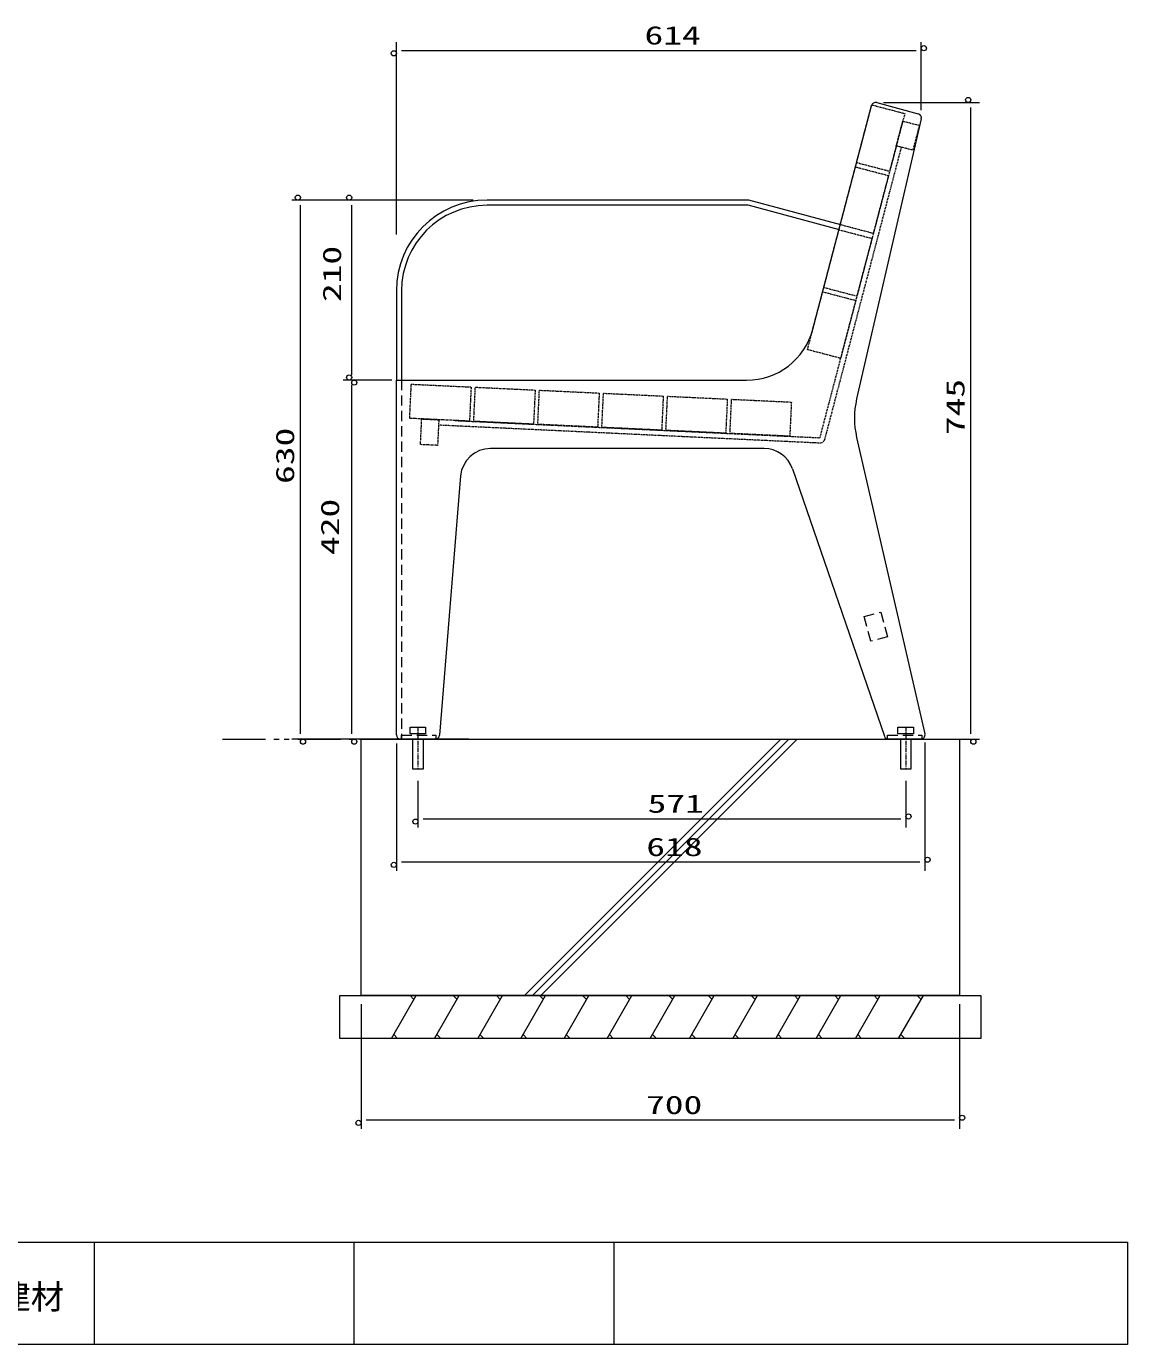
# Model space of a CAD drawing. Units: millimetres, scale not verified. Extents: x -1929 to 1929, y -1346 to 1346.
# Drawn here: x 641 to 1929, y -1346 to 196 of the extents above; entities that cross this region are included whole.
import ezdxf
from ezdxf.enums import TextEntityAlignment as Align

# ---------------------------------------------------------------- set-up
doc = ezdxf.new("R2010")
doc.units = ezdxf.units.MM
doc.header["$LTSCALE"] = 10
for name, pattern in [('CHAIN1', [8, 5, -1, 1, -1]), ('DASHED1', [1.8, 1.2, -0.6]), ('DOUBLE_CHAIN1', [8.8, 5, -1, 0.6, -0.6, 0.6, -1])]:
    doc.linetypes.add(name, pattern=pattern)
for name, color, linetype, lineweight in [('0-0__0-0_0', 7, 'Continuous', 9), ('0-1__0-1_荳_闊_', 7, 'Continuous', 9), ('0-7__0-2_蟇_豕__ts', 7, 'Continuous', 9), ('0-C__0-2_蟇_豕__', 7, 'Continuous', 9), ('1-0__0-2_蟇_豕__3__100__AcDbSymbolTable___70_______1____0__STYLE____5__10__100__AcDbSymbolTableRecord_', 7, 'Continuous', 9)]:
    doc.layers.add(name, color=color, linetype=linetype, lineweight=lineweight)
doc.styles.add('ＭＳ ゴシック', font='')
doc.styles.get('ＭＳ ゴシック').set_extended_font_data('MS Gothic')

# ---------------------------------------------------------------- blocks, each defined once
blk = doc.blocks.new('-001-VW_EMPTYBALL')
at = {"layer": '0-0__0-0_0'}
blk.add_circle((5, 5), 5, dxfattribs=at)
blk = doc.blocks.new('-011-_D11')
at = {"layer": '0-7__0-2_蟇_豕__ts'}
for p, q in [((11274.8, -275.4), (9152.7, -275.4)), ((9252.7, -6519), (9252.7, -335.4)), ((11222.7, -6579), (9152.7, -6579))]:
    blk.add_line(p, q, dxfattribs=at)
at = {"layer": '0-7__0-2_蟇_豕__ts', "xscale": 5.999634, "yscale": 5.999634}
for p, rotation in [((9252.7, -275.4), 90), ((9252.7, -6579), 270)]:
    blk.add_blockref('-001-VW_EMPTYBALL', p, dxfattribs=dict(at, rotation=rotation))
at = {"layer": '0-7__0-2_蟇_豕__ts', "style": 'ＭＳ ゴシック', "width": 1.5}
blk.add_text('630', height=214.8, rotation=90, dxfattribs=at).set_placement((9244, -3594.6), align=Align.BOTTOM_LEFT)
blk = doc.blocks.new('-012-_D12')
at = {"layer": '0-7__0-2_蟇_豕__ts'}
for p, q in [((10374.8, -677.6), (10374.8, 1571.8)), ((16513.9, 775.6), (16513.9, 1571.8)), ((16453.9, 1471.8), (10434.8, 1471.8))]:
    blk.add_line(p, q, dxfattribs=at)
at = {"layer": '0-7__0-2_蟇_豕__ts', "xscale": 5.999634, "yscale": 5.999634, "rotation": 180}
blk.add_blockref('-001-VW_EMPTYBALL', (10374.8, 1471.8), dxfattribs=at)
at = {"layer": '0-7__0-2_蟇_豕__ts', "xscale": 5.999634, "yscale": 5.999634}
blk.add_blockref('-001-VW_EMPTYBALL', (16513.9, 1471.8), dxfattribs=at)
at = {"layer": '0-7__0-2_蟇_豕__ts', "style": 'ＭＳ ゴシック', "width": 1.5}
blk.add_text('614', height=214.8, dxfattribs=at).set_placement((13276.9, 1480.5), align=Align.BOTTOM_LEFT)
blk = doc.blocks.new('-013-_D13')
at = {"layer": '0-7__0-2_蟇_豕__ts'}
for p, q in [((10644.3, -275.4), (9752.7, -275.4)), ((9852.7, -2319), (9852.7, -335.4)), ((10319.8, -2379), (9752.7, -2379))]:
    blk.add_line(p, q, dxfattribs=at)
at = {"layer": '0-7__0-2_蟇_豕__ts', "xscale": 5.999634, "yscale": 5.999634, "rotation": 270}
blk.add_blockref('-001-VW_EMPTYBALL', (9852.7, -2379), dxfattribs=at)
at = {"layer": '0-C__0-2_蟇_豕__', "xscale": 5.999634, "yscale": 5.999634, "rotation": 90}
blk.add_blockref('-001-VW_EMPTYBALL', (9852.7, -275.4), dxfattribs=at)
at = {"layer": '0-C__0-2_蟇_豕__', "style": 'ＭＳ ゴシック', "width": 1.5}
blk.add_text('210', height=214.8, rotation=90, dxfattribs=at).set_placement((9792.9, -1467.4), align=Align.BOTTOM_LEFT)
blk = doc.blocks.new('-014-_D14')
at = {"layer": '0-7__0-2_蟇_豕__ts'}
for p, q in [((9852.7, -6519), (9852.7, -2439)), ((10222.7, -6579), (9752.7, -6579))]:
    blk.add_line(p, q, dxfattribs=at)
at = {"layer": '0-C__0-2_蟇_豕__'}
blk.add_line((10319.8, -2379), (9752.7, -2379), dxfattribs=at)
at = {"layer": '0-7__0-2_蟇_豕__ts', "xscale": 5.999634, "yscale": 5.999634}
for p, rotation in [((9852.7, -2379), 90), ((9852.7, -6579), 270)]:
    blk.add_blockref('-001-VW_EMPTYBALL', p, dxfattribs=dict(at, rotation=rotation))
at = {"layer": '0-7__0-2_蟇_豕__ts', "style": 'ＭＳ ゴシック', "width": 1.5}
blk.add_text('420', height=214.8, rotation=90, dxfattribs=at).set_placement((9769.9, -4425.7), align=Align.BOTTOM_LEFT)
blk = doc.blocks.new('-015-_D15')
at = {"layer": '0-7__0-2_蟇_豕__ts'}
for p, q in [((16072.9, 866.6), (17192.7, 866.6)), ((16418.7, -6579), (17192.7, -6579))]:
    blk.add_line(p, q, dxfattribs=at)
at = {"layer": '1-0__0-2_蟇_豕__3__100__AcDbSymbolTable___70_______1____0__STYLE____5__10__100__AcDbSymbolTableRecord_'}
blk.add_line((17092.7, -6519), (17092.7, 806.6), dxfattribs=at)
at = {"layer": '0-7__0-2_蟇_豕__ts', "xscale": 5.999634, "yscale": 5.999634}
for p, rotation in [((17092.7, 866.6), 90), ((17092.7, -6579), 270)]:
    blk.add_blockref('-001-VW_EMPTYBALL', p, dxfattribs=dict(at, rotation=rotation))
at = {"layer": '0-C__0-2_蟇_豕__', "style": 'ＭＳ ゴシック', "width": 1.5}
blk.add_text('745', height=214.8, rotation=90, dxfattribs=at).set_placement((17084, -3023.6), align=Align.BOTTOM_LEFT)
blk = doc.blocks.new('-020-_D20')
at = {"layer": '0-7__0-2_蟇_豕__ts'}
for p, q in [((10374.8, -6629), (10374.8, -8120.3)), ((16496.8, -8020.3), (10434.8, -8020.3))]:
    blk.add_line(p, q, dxfattribs=at)
at = {"layer": '1-0__0-2_蟇_豕__3__100__AcDbSymbolTable___70_______1____0__STYLE____5__10__100__AcDbSymbolTableRecord_'}
blk.add_line((16556.8, -6617.7), (16556.8, -8120.3), dxfattribs=at)
at = {"layer": '0-7__0-2_蟇_豕__ts', "xscale": 5.999634, "yscale": 5.999634}
blk.add_blockref('-001-VW_EMPTYBALL', (16556.8, -8020.3), dxfattribs=at)
at = {"layer": '0-7__0-2_蟇_豕__ts', "xscale": 5.999634, "yscale": 5.999634, "rotation": 180}
blk.add_blockref('-001-VW_EMPTYBALL', (10374.8, -8020.3), dxfattribs=at)
at = {"layer": '1-0__0-2_蟇_豕__3__100__AcDbSymbolTable___70_______1____0__STYLE____5__10__100__AcDbSymbolTableRecord_', "style": 'ＭＳ ゴシック', "width": 1.5}
blk.add_text('618', height=214.8, dxfattribs=at).set_placement((13298.4, -8011.6), align=Align.BOTTOM_LEFT)
blk = doc.blocks.new('-021-_D21')
at = {"layer": '0-7__0-2_蟇_豕__ts'}
for p, q in [((9962.1, -9679), (9962.1, -11137.7)), ((16962.1, -9679), (16962.1, -11137.7)), ((16902.1, -11037.7), (10022.1, -11037.7))]:
    blk.add_line(p, q, dxfattribs=at)
at = {"layer": '0-7__0-2_蟇_豕__ts', "xscale": 5.999634, "yscale": 5.999634, "rotation": 180}
blk.add_blockref('-001-VW_EMPTYBALL', (9962.1, -11037.7), dxfattribs=at)
at = {"layer": '1-0__0-2_蟇_豕__3__100__AcDbSymbolTable___70_______1____0__STYLE____5__10__100__AcDbSymbolTableRecord_', "xscale": 5.999634, "yscale": 5.999634}
blk.add_blockref('-001-VW_EMPTYBALL', (16962.1, -11037.7), dxfattribs=at)
at = {"layer": '0-C__0-2_蟇_豕__', "style": 'ＭＳ ゴシック', "width": 1.5}
blk.add_text('700', height=214.8, dxfattribs=at).set_placement((13294.7, -11029), align=Align.BOTTOM_LEFT)
blk = doc.blocks.new('-025-_D25')
at = {"layer": '0-7__0-2_蟇_豕__ts'}
for p, q in [((16334.1, -7066.3), (16334.1, -7613.7)), ((16274.1, -7513.7), (10687.6, -7513.7))]:
    blk.add_line(p, q, dxfattribs=at)
at = {"layer": '0-C__0-2_蟇_豕__'}
blk.add_line((10627.6, -7066.3), (10627.6, -7613.7), dxfattribs=at)
at = {"layer": '0-7__0-2_蟇_豕__ts', "xscale": 5.999634, "yscale": 5.999634}
blk.add_blockref('-001-VW_EMPTYBALL', (16334.1, -7513.7), dxfattribs=at)
at = {"layer": '0-C__0-2_蟇_豕__', "xscale": 5.999634, "yscale": 5.999634, "rotation": 180}
blk.add_blockref('-001-VW_EMPTYBALL', (10627.6, -7513.7), dxfattribs=at)
at = {"layer": '0-7__0-2_蟇_豕__ts', "style": 'ＭＳ ゴシック', "width": 1.5}
blk.add_text('571', height=214.8, dxfattribs=at).set_placement((13313.4, -7505), align=Align.BOTTOM_LEFT)
blk = doc.blocks.new('-033-繧_繝_繝_繝__11-1')
at = {"layer": '0-1__0-1_荳_闊_', "linetype": 'CHAIN1'}
blk.add_line((10607.2, -6468.2), (10608.9, -6958.2), dxfattribs=at)
at = {"layer": '0-1__0-1_荳_闊_'}
for points in [[(10517.2, -6468.2), (10697.2, -6468.2), (10697.2, -6548.2), (10517.2, -6548.2)], [(10548.9, -6608.2), (10668.7, -6608.2), (10668.7, -6958.2), (10548.9, -6958.2)]]:
    blk.add_lwpolyline(points, close=True, dxfattribs=at)
blk = doc.blocks.new('-035-繧_繝_繝_繝__13-1')
at = {"layer": '0-1__0-1_荳_闊_', "linetype": 'CHAIN1'}
blk.add_line((16313.7, -6468.2), (16315.4, -6958.2), dxfattribs=at)
at = {"layer": '0-1__0-1_荳_闊_'}
for points in [[(16223.7, -6468.2), (16403.7, -6468.2), (16403.7, -6548.2), (16223.7, -6548.2)], [(16255.4, -6608.2), (16375.2, -6608.2), (16375.2, -6958.2), (16255.4, -6958.2)]]:
    blk.add_lwpolyline(points, close=True, dxfattribs=at)
blk = doc.blocks.new('-036-繧_繝_繝_繝__14-1')
at = {"layer": '0-1__0-1_荳_闊_', "linetype": 'DASHED1'}
for p, q in [((16210.3, 354.2), (15308.3, -3083.3)), ((16262, 314.8), (15364.3, -3106.3)), ((11043.7, -2882.3), (15308.3, -3083.3)), ((15317.4, -3147.1), (10854.1, -2936.7))]:
    blk.add_line(p, q, dxfattribs=at)
for points in [[(16280.1, 620.2), (16473.5, 569.5), (16397.4, 279.3), (16203.9, 330)], [(10839, -3173), (10639.3, -3163.6), (10653.4, -2863.9), (10853.2, -2873.3)]]:
    blk.add_lwpolyline(points, close=True, dxfattribs=at)
blk.add_arc((15315.9, -3093.6), 50, 267.30203, 345.29746, dxfattribs=at)
blk = doc.blocks.new('-037-繧_繝_繝_繝__15-1')
at = {"layer": '0-1__0-1_荳_闊_', "linetype": 'DASHED1'}
for points in [[(15738.6, 132.7), (15916.3, 809.8), (16303.2, 708.3), (16125.5, 31.2)], [(15548.2, -592.7), (15725.9, 84.4), (16112.8, -17.2), (15935.1, -694.3)], [(15355.3, -1327.8), (15533, -650.7), (15919.9, -752.3), (15742.2, -1429.4)], [(15164.9, -2053.2), (15342.6, -1376.2), (15729.5, -1477.7), (15551.8, -2154.8)]]:
    blk.add_lwpolyline(points, close=True, dxfattribs=at)
blk = doc.blocks.new('-038-繧_繝_繝_繝__16-1')
at = {"layer": '0-1__0-1_荳_闊_', "linetype": 'DASHED1'}
for points in [[(10531.8, -2457.3), (11231, -2490.2), (11212.2, -2889.7), (10513, -2856.8)], [(11280.9, -2492.5), (11980.2, -2525.4), (11961.4, -2925), (11262.1, -2892.1)], [(12030.1, -2527.8), (12729.3, -2560.6), (12710.5, -2960.2), (12011.3, -2927.3)], [(12779.3, -2563), (13478.5, -2595.9), (13459.7, -2995.4), (12760.5, -2962.5)], [(13528.4, -2598.2), (14227.7, -2631.1), (14208.9, -3030.7), (13509.6, -2997.8)], [(14277.6, -2633.5), (14976.8, -2666.4), (14958, -3065.9), (14258.8, -3033)]]:
    blk.add_lwpolyline(points, close=True, dxfattribs=at)
at = {"layer": '0-1__0-1_荳_闊_'}
blk.add_blockref('-037-繧_繝_繝_繝__15-1', (0, 0), dxfattribs=at)

msp = doc.modelspace()

# ---------------------------------------------------------------- linework, layer by layer
at = {"layer": '0-0__0-0_0'}
for p, q in [((1560.42, -158.5), (1629.03, 102.94)), ((1635.16, 106.5), (1683.73, 93.48)), ((1687.3, 87.53), (1611.67, -240.09)), ((1647.65, 27.89), (1647.65, 27.89)), ((1485.77, -7.57), (1179.39, -7.57)), ((1484.98, -13.57), (1179.39, -13.57)), ((1591.54, -42.32), (1484.98, -13.57)), ((1593.06, -36.52), (1485.77, -7.57)), ((1073.39, -113.57), (1073.39, -217.92)), ((1079.39, -113.57), (1079.39, -217.92)), ((1073.39, -217.92), (1482.99, -218.19)), ((1073.39, -632.92), (1073.39, -217.92)), ((1611.67, -285.08), (1691.59, -631.8)), ((1503.45, -298.02), (1183.39, -298.02)), ((1536.55, -321.63), (1644.12, -634.55)), ((1148.52, -329.97), (1123.77, -633.36)), ((1118.79, -637.92), (1078.39, -637.92)), ((1118.95, -637.92), (1078.39, -637.92)), ((1523.01, -637.92), (1222.75, -938.19)), ((1532.52, -637.92), (1232.26, -938.19)), ((1542.04, -637.92), (1241.77, -938.19)), ((1686.72, -637.92), (1648.84, -637.92)), ((1649.04, -637.92), (1689.16, -637.92)), ((1067.69, -987.92), (1096.56, -937.92)), ((1070.95, -937.92), (1070.69, -938.19)), ((1093.95, -942.43), (1089.45, -937.92)), ((1118.13, -987.92), (1147, -937.92)), ((1144.39, -942.43), (1139.89, -937.92)), ((1168.57, -987.92), (1197.44, -937.92)), ((1194.83, -942.43), (1190.33, -937.92)), ((1219.01, -987.92), (1247.88, -937.92)), ((1245.27, -942.43), (1240.77, -937.92)), ((1269.45, -987.92), (1298.31, -937.92)), ((1295.71, -942.43), (1291.21, -937.92)), ((1319.89, -987.92), (1348.75, -937.92)), ((1346.15, -942.43), (1341.65, -937.92)), ((1370.33, -987.92), (1399.19, -937.92)), ((1396.59, -942.43), (1392.09, -937.92)), ((1416.32, -987.92), (1445.19, -937.92)), ((1419.58, -937.92), (1419.32, -938.19)), ((1442.58, -942.43), (1438.08, -937.92)), ((1466.76, -987.92), (1495.63, -937.92)), ((1493.02, -942.43), (1488.52, -937.92)), ((1517.2, -987.92), (1546.07, -937.92)), ((1543.46, -942.43), (1538.96, -937.92)), ((1564.39, -987.92), (1593.25, -937.92)), ((1590.65, -942.43), (1586.15, -937.92)), ((1610.38, -987.92), (1639.25, -937.92)), ((1613.64, -937.92), (1613.38, -938.19)), ((1636.64, -942.43), (1632.14, -937.92)), ((1660.82, -987.92), (1689.69, -937.92)), ((1687.08, -942.43), (1682.58, -937.92)), ((1074.8, -987.92), (1070.29, -983.42)), ((1125.24, -987.92), (1120.73, -983.42)), ((1175.68, -987.92), (1171.17, -983.42)), ((1226.12, -987.92), (1221.61, -983.42)), ((1276.56, -987.92), (1272.05, -983.42)), ((1327, -987.92), (1322.49, -983.42)), ((1377.44, -987.92), (1372.93, -983.42)), ((1423.43, -987.92), (1418.92, -983.42)), ((1473.87, -987.92), (1469.36, -983.42)), ((1524.31, -987.92), (1519.8, -983.42)), ((1571.5, -987.92), (1566.99, -983.42)), ((1617.49, -987.92), (1612.98, -983.42)), ((1667.93, -987.92), (1663.42, -983.42)), ((719.81, -1226.15), (719.81, -1346.15)), ((719.81, -1226.15), (719.81, -1346.15)), ((1023.81, -1226.15), (1023.81, -1346.15)), ((1023.81, -1226.15), (1023.81, -1346.15)), ((1327.81, -1226.15), (1327.81, -1346.15))]:
    msp.add_line(p, q, dxfattribs=at)
at = {"layer": '0-0__0-0_0', "linetype": 'DASHED1'}
msp.add_line((1079.39, -217.92), (1079.39, -637.92), dxfattribs=at)
at = {"layer": '0-0__0-0_0', "linetype": 'DOUBLE_CHAIN1'}
msp.add_line((870.18, -637.92), (1745.18, -637.92), dxfattribs=at)
at = {"layer": '0-0__0-0_0', "linetype": 'DASHED1'}
for points in [[(1620.6, -494.58), (1639.92, -489.41), (1647.69, -518.39), (1628.37, -523.56)], [(1079.39, -633.42), (1119.39, -633.42), (1119.39, -637.92), (1079.39, -637.92)], [(1647.78, -633.42), (1687.78, -633.42), (1687.78, -637.92), (1647.78, -637.92)]]:
    msp.add_lwpolyline(points, close=True, dxfattribs=at)
at = {"layer": '0-0__0-0_0'}
for points in [[(1032.12, -637.92), (1732.12, -637.92), (1732.12, -937.92), (1032.12, -937.92)], [(1007.12, -937.92), (1757.12, -937.92), (1757.12, -987.92), (1007.12, -987.92)], [(-1928.62, -1226.15), (1928.62, -1226.15), (1928.62, -1346.15), (-1928.62, -1346.15)]]:
    msp.add_lwpolyline(points, close=True, dxfattribs=at)
for centre, radius, start, end in [((1633.86, 101.67), 5, 74.99411, 165.29652), ((1682.43, 88.66), 5, 347, 74.99411), ((1179.39, -113.57), 106, 90, 180), ((1179.39, -113.57), 100, 90, 180), ((1483.04, -138.19), 80, 269.96223, 345.29652), ((1709.11, -262.58), 100, 167, 193), ((1183.39, -333.02), 35, 90, 175), ((1503.45, -333.02), 35, 19, 90), ((1686.72, -632.92), 5, 270, 13), ((1078.39, -632.92), 5, 180, 270), ((1078.39, -632.92), 5, 180, 270), ((1118.79, -632.92), 5, 270, 355), ((1648.84, -632.92), 5, 199, 270)]:
    msp.add_arc(centre, radius, start, end, dxfattribs=at)

# ---------------------------------------------------------------- block references
at = {"layer": '0-0__0-0_0', "xscale": 0.1, "yscale": 0.1}
for name, p in [('-012-_D12', (35.91, 19.98)), ('-015-_D15', (35.91, 19.98)), ('-038-繧_繝_繝_繝__16-1', (37.67, 22.9)), ('-036-繧_繝_繝_繝__14-1', (37.67, 22.9)), ('-011-_D11', (35.91, 19.98)), ('-013-_D13', (35.91, 19.98)), ('-014-_D14', (35.91, 19.98)), ('-033-繧_繝_繝_繝__11-1', (37.67, 22.9)), ('-035-繧_繝_繝_繝__13-1', (37.67, 22.9)), ('-020-_D20', (35.91, 19.98)), ('-025-_D25', (35.91, 19.98)), ('-021-_D21', (35.91, 19.98))]:
    msp.add_blockref(name, p, dxfattribs=at)

# ---------------------------------------------------------------- texts
at = {"layer": '0-0__0-0_0', "style": 'ＭＳ ゴシック'}
msp.add_text('キアルベンチ KIB-02 土新建材', height=28.67, dxfattribs=at).set_placement((137.81, -1313.09), align=Align.BOTTOM_LEFT)

doc.saveas('drawing.dxf')
